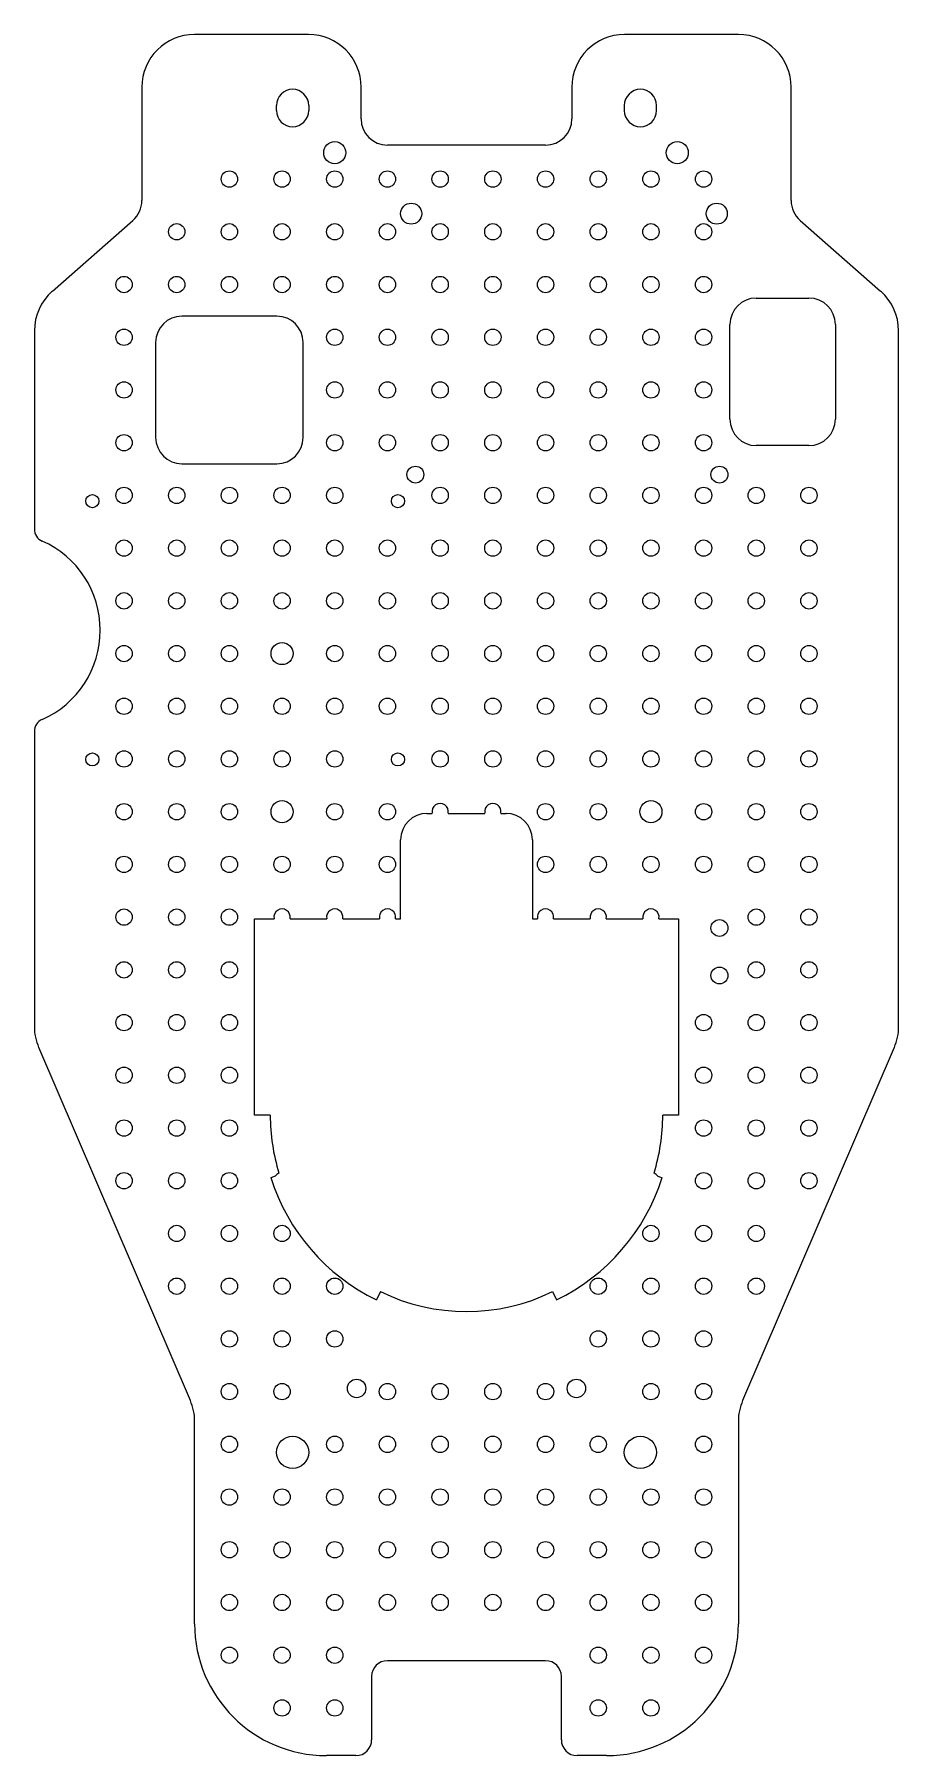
# Model space of a CAD drawing. Extents: x -82 to 82, y -191 to 135.
import ezdxf

# ---------------------------------------------------------------- set-up
doc = ezdxf.new("R2010")
doc.units = 0
doc.layers.add('VISIBLE', color=7, linetype='CONTINUOUS')

msp = doc.modelspace()

# ---------------------------------------------------------------- linework, layer by layer
at = {"layer": 'VISIBLE'}
for p, q in [((-30, 135), (-51.6, 135)), ((51.6, 135), (30, 135)), ((-61.6, 125), (-61.6, 103.49)), ((-20, 119), (-20, 125)), ((20, 125), (20, 119)), ((61.6, 103.49), (61.6, 125)), ((-36.05, 120.54), (-36.05, 121.54)), ((-29.95, 121.54), (-29.95, 120.54)), ((29.95, 121.54), (29.95, 120.54)), ((36.05, 120.54), (36.05, 121.54)), ((15, 114), (-15, 114)), ((-78.6, 86.3), (-63.3, 99.73)), ((63.3, 99.73), (78.6, 86.3)), ((55, 85), (65, 85)), ((-82.01, 78.78), (-82.01, 41.18)), ((-36, 81.56), (-54, 81.56)), ((50, 62), (50, 80)), ((70, 80), (70, 62)), ((82.01, -53.21), (82.01, 78.78)), ((-59, 76.56), (-59, 58.56)), ((-31, 58.56), (-31, 76.56)), ((65, 57), (55, 57)), ((-54, 53.56), (-36, 53.56)), ((-82.01, 2.78), (-82.01, -53.21)), ((-7.5, -12.75), (-6.52, -12.75)), ((-3.48, -12.75), (3.48, -12.75)), ((6.52, -12.75), (7.5, -12.75)), ((-12.5, -32.75), (-12.5, -17.75)), ((12.5, -17.75), (12.5, -32.75)), ((-40.25, -70), (-40.25, -32.75)), ((-40.25, -32.75), (-36.52, -32.75)), ((-33.48, -32.75), (-26.52, -32.75)), ((-23.48, -32.75), (-16.52, -32.75)), ((-13.48, -32.75), (-12.5, -32.75)), ((12.5, -32.75), (13.48, -32.75)), ((16.52, -32.75), (23.48, -32.75)), ((26.52, -32.75), (33.48, -32.75)), ((36.52, -32.75), (40.25, -32.75)), ((40.25, -32.75), (40.25, -70)), ((-52.41, -124.13), (-81.19, -57.16)), ((81.19, -57.16), (52.41, -124.13)), ((-37.25, -70), (-40.25, -70)), ((40.25, -70), (37.25, -70)), ((-36.29, -81.58), (-37.15, -81.86)), ((36.29, -81.58), (37.15, -81.86)), ((-16.33, -103.48), (-17.1, -105.05)), ((16.33, -103.48), (17.1, -105.05)), ((-51.6, -166.48), (-51.6, -128.08)), ((51.6, -128.08), (51.6, -166.48)), ((15, -173.48), (-15, -173.48)), ((-18, -176.48), (-18, -188.48)), ((18, -188.48), (18, -176.48)), ((-21, -191.48), (-26.6, -191.48)), ((26.6, -191.48), (21, -191.48))]:
    msp.add_line(p, q, dxfattribs=at)
for centre, radius in [((-25, 112.56), 2.1), ((40, 112.56), 2.1), ((-45, 107.56), 1.55), ((-35, 107.56), 1.55), ((-25, 107.56), 1.55), ((-15, 107.56), 1.55), ((-5, 107.56), 1.55), ((5, 107.56), 1.55), ((15, 107.56), 1.55), ((25, 107.56), 1.55), ((35, 107.56), 1.55), ((45, 107.56), 1.55), ((-10.5, 101), 2), ((47.5, 101), 2), ((-55, 97.56), 1.55), ((-45, 97.56), 1.55), ((-35, 97.56), 1.55), ((-25, 97.56), 1.55), ((-15, 97.56), 1.55), ((-5, 97.56), 1.55), ((5, 97.56), 1.55), ((15, 97.56), 1.55), ((25, 97.56), 1.55), ((35, 97.56), 1.55), ((45, 97.56), 1.55), ((-65, 87.56), 1.55), ((-55, 87.56), 1.55), ((-45, 87.56), 1.55), ((-35, 87.56), 1.55), ((-25, 87.56), 1.55), ((-15, 87.56), 1.55), ((-5, 87.56), 1.55), ((5, 87.56), 1.55), ((15, 87.56), 1.55), ((25, 87.56), 1.55), ((35, 87.56), 1.55), ((45, 87.56), 1.55), ((-65, 77.56), 1.55), ((-25, 77.56), 1.55), ((-15, 77.56), 1.55), ((-5, 77.56), 1.55), ((5, 77.56), 1.55), ((15, 77.56), 1.55), ((25, 77.56), 1.55), ((35, 77.56), 1.55), ((45, 77.56), 1.55), ((-65, 67.56), 1.55), ((-25, 67.56), 1.55), ((-15, 67.56), 1.55), ((-5, 67.56), 1.55), ((5, 67.56), 1.55), ((15, 67.56), 1.55), ((25, 67.56), 1.55), ((35, 67.56), 1.55), ((45, 67.56), 1.55), ((-65, 57.56), 1.55), ((-25, 57.56), 1.55), ((-15, 57.56), 1.55), ((-5, 57.56), 1.55), ((5, 57.56), 1.55), ((15, 57.56), 1.55), ((25, 57.56), 1.55), ((35, 57.56), 1.55), ((45, 57.56), 1.55), ((-9.7, 51.5), 1.6), ((48, 51.5), 1.6), ((-65, 47.56), 1.55), ((-55, 47.56), 1.55), ((-45, 47.56), 1.55), ((-35, 47.56), 1.55), ((-25, 47.56), 1.55), ((-5, 47.56), 1.55), ((5, 47.56), 1.55), ((15, 47.56), 1.55), ((25, 47.56), 1.55), ((35, 47.56), 1.55), ((45, 47.56), 1.55), ((55, 47.56), 1.55), ((65, 47.56), 1.55), ((-71.01, 46.48), 1.25), ((-13.01, 46.48), 1.25), ((-65, 37.56), 1.55), ((-55, 37.56), 1.55), ((-45, 37.56), 1.55), ((-35, 37.56), 1.55), ((-25, 37.56), 1.55), ((-15, 37.56), 1.55), ((-5, 37.56), 1.55), ((5, 37.56), 1.55), ((15, 37.56), 1.55), ((25, 37.56), 1.55), ((35, 37.56), 1.55), ((45, 37.56), 1.55), ((55, 37.56), 1.55), ((65, 37.56), 1.55), ((-65, 27.56), 1.55), ((-55, 27.56), 1.55), ((-45, 27.56), 1.55), ((-35, 27.56), 1.55), ((-25, 27.56), 1.55), ((-15, 27.56), 1.55), ((-5, 27.56), 1.55), ((5, 27.56), 1.55), ((15, 27.56), 1.55), ((25, 27.56), 1.55), ((35, 27.56), 1.55), ((45, 27.56), 1.55), ((55, 27.56), 1.55), ((65, 27.56), 1.55), ((-35, 17.56), 2.1), ((-65, 17.56), 1.55), ((-55, 17.56), 1.55), ((-45, 17.56), 1.55), ((-25, 17.56), 1.55), ((-15, 17.56), 1.55), ((-5, 17.56), 1.55), ((5, 17.56), 1.55), ((15, 17.56), 1.55), ((25, 17.56), 1.55), ((35, 17.56), 1.55), ((45, 17.56), 1.55), ((55, 17.56), 1.55), ((65, 17.56), 1.55), ((-65, 7.56), 1.55), ((-55, 7.56), 1.55), ((-45, 7.56), 1.55), ((-35, 7.56), 1.55), ((-25, 7.56), 1.55), ((-15, 7.56), 1.55), ((-5, 7.56), 1.55), ((5, 7.56), 1.55), ((15, 7.56), 1.55), ((25, 7.56), 1.55), ((35, 7.56), 1.55), ((45, 7.56), 1.55), ((55, 7.56), 1.55), ((65, 7.56), 1.55), ((-71.01, -2.52), 1.25), ((-65, -2.44), 1.55), ((-55, -2.44), 1.55), ((-45, -2.44), 1.55), ((-35, -2.44), 1.55), ((-25, -2.44), 1.55), ((-13.01, -2.52), 1.25), ((-5, -2.44), 1.55), ((5, -2.44), 1.55), ((15, -2.44), 1.55), ((25, -2.44), 1.55), ((35, -2.44), 1.55), ((45, -2.44), 1.55), ((55, -2.44), 1.55), ((65, -2.44), 1.55), ((-65, -12.44), 1.55), ((-55, -12.44), 1.55), ((-45, -12.44), 1.55), ((-35, -12.44), 2.1), ((-25, -12.44), 1.55), ((-15, -12.44), 1.55), ((15, -12.44), 1.55), ((25, -12.44), 1.55), ((35, -12.44), 2.1), ((45, -12.44), 1.55), ((55, -12.44), 1.55), ((65, -12.44), 1.55), ((-65, -22.44), 1.55), ((-55, -22.44), 1.55), ((-45, -22.44), 1.55), ((-35, -22.44), 1.55), ((-25, -22.44), 1.55), ((-15, -22.44), 1.55), ((15, -22.44), 1.55), ((25, -22.44), 1.55), ((35, -22.44), 1.55), ((45, -22.44), 1.55), ((55, -22.44), 1.55), ((65, -22.44), 1.55), ((-65, -32.44), 1.55), ((-55, -32.44), 1.55), ((-45, -32.44), 1.55), ((55, -32.44), 1.55), ((65, -32.44), 1.55), ((48, -34.5), 1.6), ((-65, -42.44), 1.55), ((-55, -42.44), 1.55), ((-45, -42.44), 1.55), ((48, -43.5), 1.6), ((55, -42.44), 1.55), ((65, -42.44), 1.55), ((-65, -52.44), 1.55), ((-55, -52.44), 1.55), ((-45, -52.44), 1.55), ((45, -52.44), 1.55), ((55, -52.44), 1.55), ((65, -52.44), 1.55), ((-65, -62.44), 1.55), ((-55, -62.44), 1.55), ((-45, -62.44), 1.55), ((45, -62.44), 1.55), ((55, -62.44), 1.55), ((65, -62.44), 1.55), ((-65, -72.44), 1.55), ((-55, -72.44), 1.55), ((-45, -72.44), 1.55), ((45, -72.44), 1.55), ((55, -72.44), 1.55), ((65, -72.44), 1.55), ((-65, -82.44), 1.55), ((-55, -82.44), 1.55), ((-45, -82.44), 1.55), ((45, -82.44), 1.55), ((55, -82.44), 1.55), ((65, -82.44), 1.55), ((-55, -92.44), 1.55), ((-45, -92.44), 1.55), ((-35, -92.44), 1.55), ((35, -92.44), 1.55), ((45, -92.44), 1.55), ((55, -92.44), 1.55), ((-55, -102.44), 1.55), ((-45, -102.44), 1.55), ((-35, -102.44), 1.55), ((-25, -102.44), 1.55), ((25, -102.44), 1.55), ((35, -102.44), 1.55), ((45, -102.44), 1.55), ((55, -102.44), 1.55), ((-45, -112.44), 1.55), ((-35, -112.44), 1.55), ((-25, -112.44), 1.55), ((25, -112.44), 1.55), ((35, -112.44), 1.55), ((45, -112.44), 1.55), ((-20.86, -121.84), 1.75), ((20.86, -121.84), 1.75), ((-45, -122.44), 1.55), ((-35, -122.44), 1.55), ((-15, -122.44), 1.55), ((-5, -122.44), 1.55), ((5, -122.44), 1.55), ((15, -122.44), 1.55), ((35, -122.44), 1.55), ((45, -122.44), 1.55), ((-45, -132.44), 1.55), ((-33, -133.96), 3.05), ((-25, -132.44), 1.55), ((-15, -132.44), 1.55), ((-5, -132.44), 1.55), ((5, -132.44), 1.55), ((15, -132.44), 1.55), ((25, -132.44), 1.55), ((33, -133.96), 3.05), ((45, -132.44), 1.55), ((-45, -142.44), 1.55), ((-35, -142.44), 1.55), ((-25, -142.44), 1.55), ((-15, -142.44), 1.55), ((-5, -142.44), 1.55), ((5, -142.44), 1.55), ((15, -142.44), 1.55), ((25, -142.44), 1.55), ((35, -142.44), 1.55), ((45, -142.44), 1.55), ((-45, -152.44), 1.55), ((-35, -152.44), 1.55), ((-25, -152.44), 1.55), ((-15, -152.44), 1.55), ((-5, -152.44), 1.55), ((5, -152.44), 1.55), ((15, -152.44), 1.55), ((25, -152.44), 1.55), ((35, -152.44), 1.55), ((45, -152.44), 1.55), ((-45, -162.44), 1.55), ((-35, -162.44), 1.55), ((-25, -162.44), 1.55), ((-15, -162.44), 1.55), ((-5, -162.44), 1.55), ((5, -162.44), 1.55), ((15, -162.44), 1.55), ((25, -162.44), 1.55), ((35, -162.44), 1.55), ((45, -162.44), 1.55), ((-45, -172.44), 1.55), ((-35, -172.44), 1.55), ((-25, -172.44), 1.55), ((25, -172.44), 1.55), ((35, -172.44), 1.55), ((45, -172.44), 1.55), ((-35, -182.44), 1.55), ((-25, -182.44), 1.55), ((25, -182.44), 1.55), ((35, -182.44), 1.55)]:
    msp.add_circle(centre, radius, dxfattribs=at)
for centre, radius, start, end in [((-51.6, 125), 10, 90, 180), ((-30, 125), 10, 0, 90), ((30, 125), 10, 90, 180), ((51.6, 125), 10, 0, 90), ((-33, 121.54), 3.05, 0, 180), ((33, 121.54), 3.05, 0, 180), ((-33, 120.54), 3.05, 180, 0), ((-15, 119), 5, 180, 270), ((15, 119), 5, 270, 0), ((33, 120.54), 3.05, 180, 0), ((-66.6, 103.49), 5, 311.2847, 0), ((66.6, 103.49), 5, 180, 228.7153), ((-72.01, 78.78), 10, 131.2847, 180), ((55, 80), 5, 90, 180), ((65, 80), 5, 0, 90), ((72.01, 78.78), 10, 0, 48.7153), ((-54, 76.56), 5, 90, 180), ((-36, 76.56), 5, 0, 90), ((55, 62), 5, 180, 270), ((65, 62), 5, 270, 0), ((-54, 58.56), 5, 180, 270), ((-36, 58.56), 5, 270, 0), ((-79.51, 41.18), 2.5, 180, 246.1238), ((-88.01, 21.98), 18.5, 293.8762, 66.1238), ((-79.51, 2.78), 2.5, 113.8762, 180), ((-7.5, -17.75), 5, 90, 180), ((-5, -12.44), 1.55, 348.6228, 191.3772), ((5, -12.44), 1.55, 348.6228, 191.3772), ((7.5, -17.75), 5, 0, 90), ((-35, -32.44), 1.55, 348.6228, 191.3772), ((-25, -32.44), 1.55, 348.6228, 191.3772), ((-15, -32.44), 1.55, 348.6228, 191.3772), ((15, -32.44), 1.55, 348.6228, 191.3772), ((25, -32.44), 1.55, 348.6228, 191.3772), ((35, -32.44), 1.55, 348.6228, 191.3772), ((-72.01, -53.21), 10, 180, 203.2557), ((72.01, -53.21), 10, 336.7443, 0), ((0, -70), 37.25, 180, 197.1905), ((0, -70), 37.25, 342.8095, 0), ((-35, -82.44), 1.55, 112.2113, 146.144), ((35, -82.44), 1.55, 33.856, 67.7887), ((0, -70), 39, 197.7, 244), ((0, -70), 39, 296, 342.3), ((0, -70), 37.25, 244, 296), ((-61.6, -128.08), 10, 0, 23.2557), ((61.6, -128.08), 10, 156.7443, 180), ((-26.6, -166.48), 25, 180, 270), ((26.6, -166.48), 25, 270, 0), ((-15, -176.48), 3, 90, 180), ((15, -176.48), 3, 0, 90), ((-21, -188.48), 3, 270, 0), ((21, -188.48), 3, 180, 270)]:
    msp.add_arc(centre, radius, start, end, dxfattribs=at)

doc.saveas('drawing.dxf')
